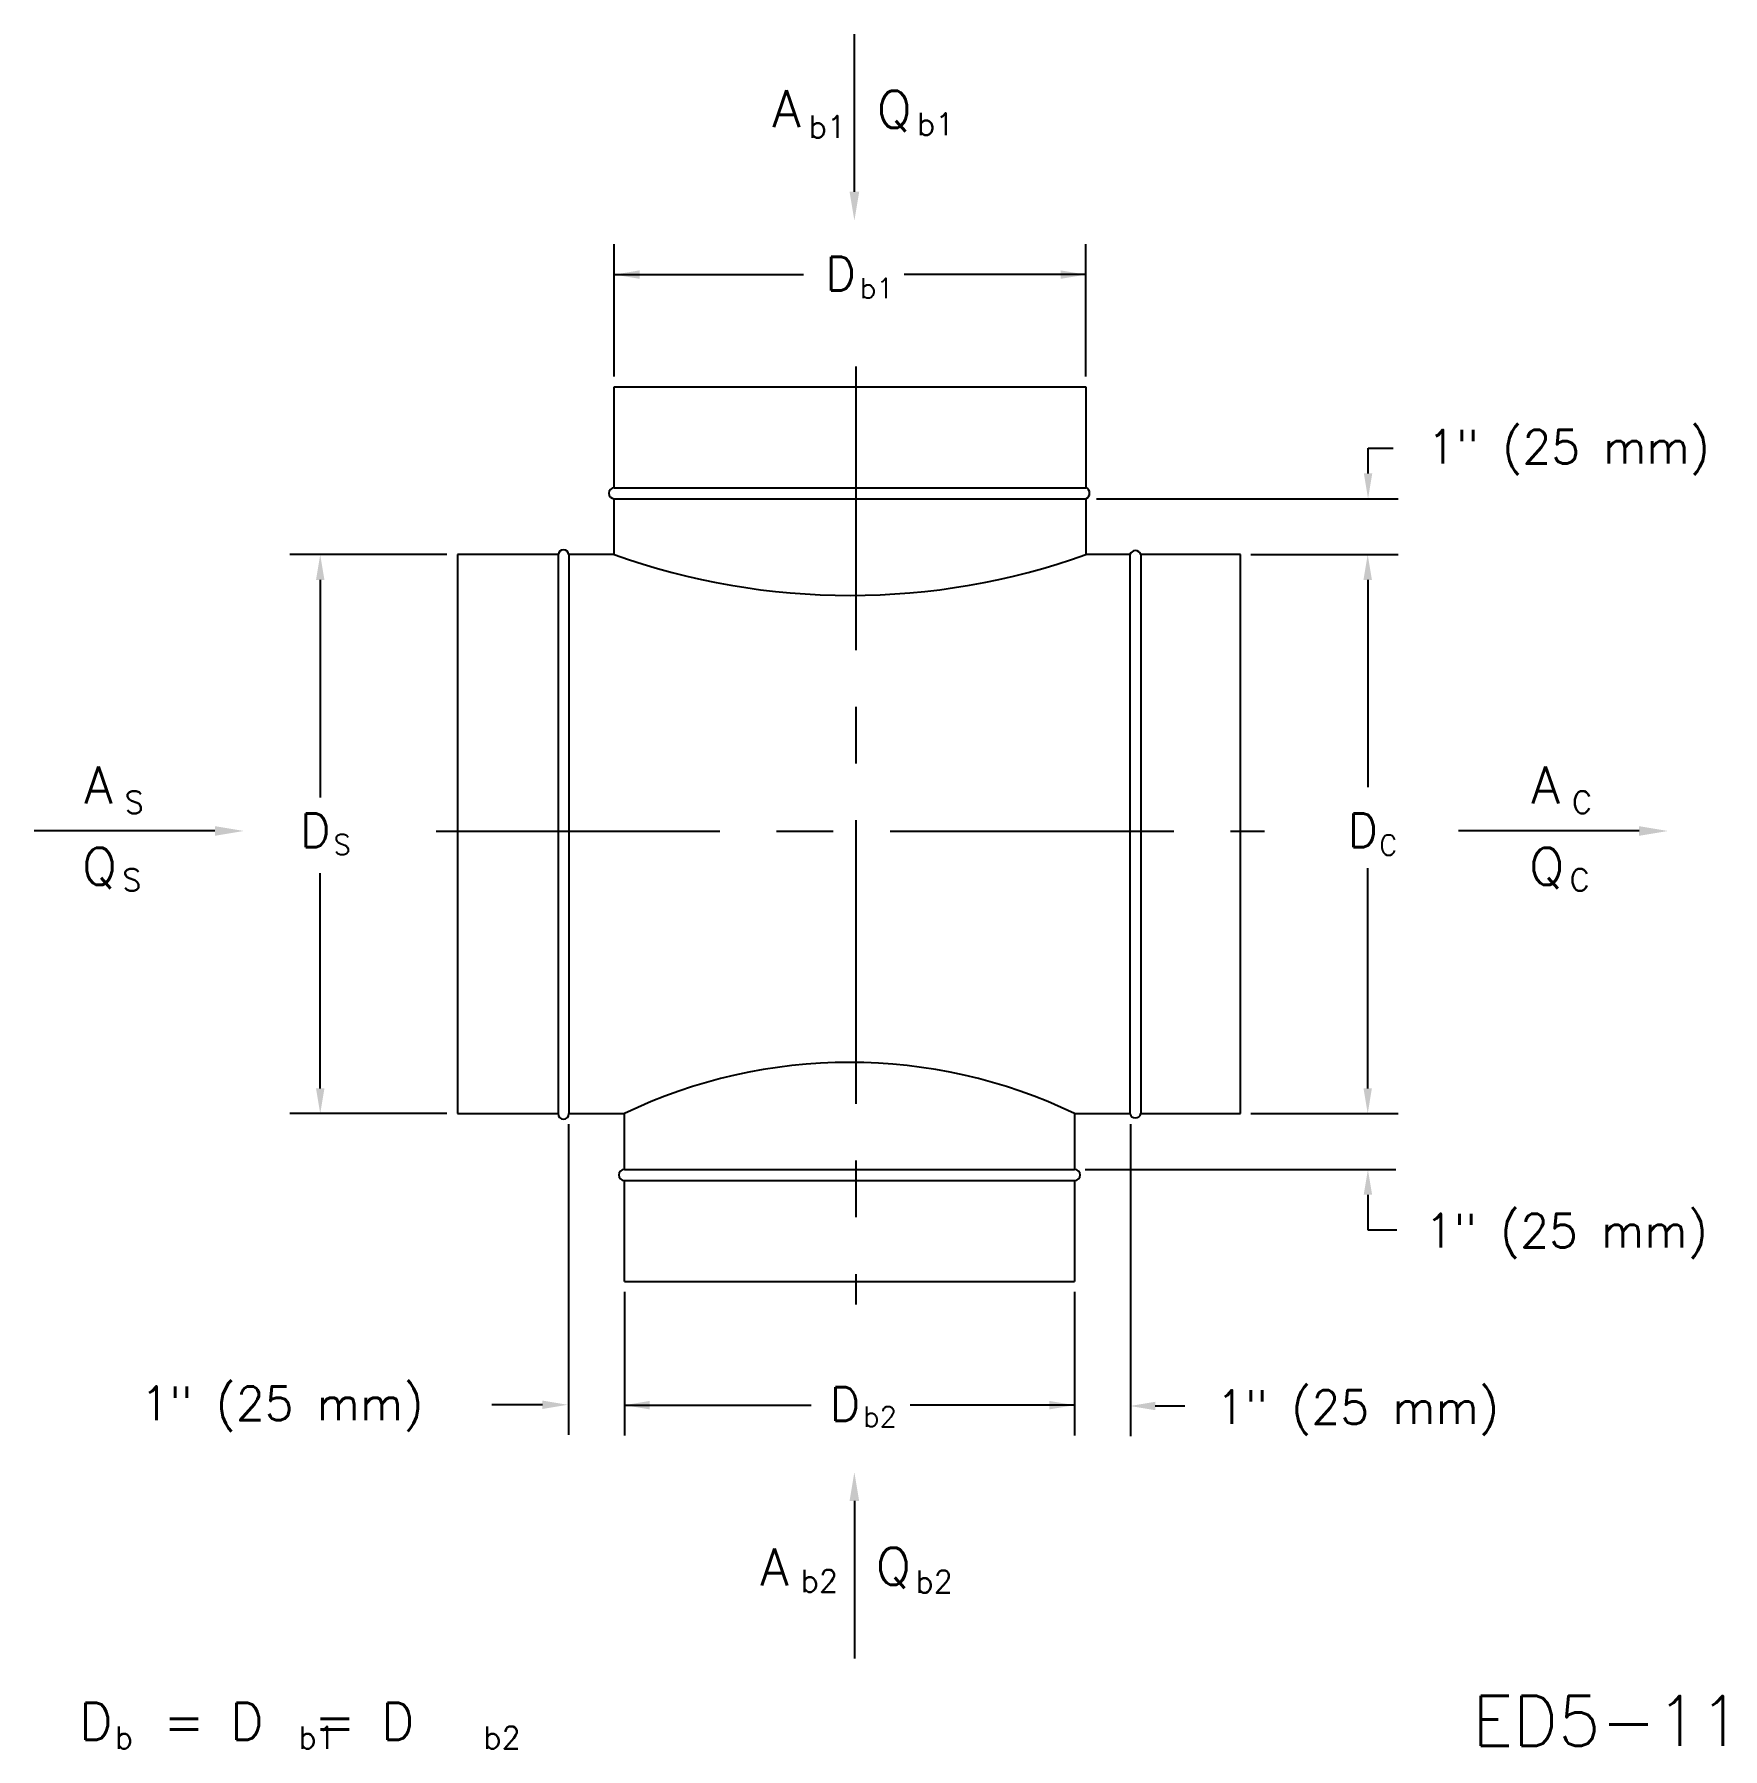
# Model space of a CAD drawing. Extents: x 2.2 to 9.64, y 0.59 to 8.15.
import ezdxf

# ---------------------------------------------------------------- set-up
doc = ezdxf.new("R2010")
doc.units = 0
doc.header["$MEASUREMENT"] = 0
doc.linetypes.add('CENTER', pattern=[2, 1.25, -0.25, 0.25, -0.25])
doc.layers.get('0').update_dxf_attribs({"linetype": 'CONTINUOUS'})
for name, color, linetype in [('ALT', 7, 'CONTINUOUS'), ('CENTER', 7, 'CENTER'), ('NUMBER', 7, 'CONTINUOUS')]:
    doc.layers.add(name, color=color, linetype=linetype)
doc.styles.add('ROMANS', font='SIMPLEX')

msp = doc.modelspace()

# ---------------------------------------------------------------- linework, layer by layer
for p, q in [((5.8136, 7.455), (5.8136, 8.1493)), ((4.7557, 6.6416), (4.7557, 7.2237)), ((6.834, 6.6416), (6.834, 7.2237)), ((4.7557, 7.0901), (5.5891, 7.0901)), ((6.834, 7.0901), (6.0336, 7.0901)), ((4.7557, 6.5952), (6.834, 6.5952)), ((4.7557, 6.1506), (4.7557, 6.5952)), ((6.834, 6.5952), (6.834, 6.1506)), ((4.7557, 6.1506), (6.834, 6.1506)), ((4.7557, 5.856), (4.7557, 6.1024)), ((4.7557, 6.1024), (6.834, 6.1024)), ((6.834, 6.1024), (6.834, 5.856)), ((4.0182, 5.856), (3.3263, 5.856)), ((4.0646, 5.856), (4.0646, 3.3919)), ((4.5078, 5.856), (4.0646, 5.856)), ((4.5078, 5.856), (4.5078, 3.3919)), ((4.556, 5.856), (4.556, 3.3919)), ((4.7557, 5.856), (4.556, 5.856)), ((7.028, 5.856), (6.834, 5.856)), ((7.028, 5.856), (7.028, 3.3919)), ((7.5143, 5.856), (7.0761, 5.856)), ((7.0761, 5.856), (7.0761, 3.3919)), ((7.5143, 3.3919), (7.5143, 5.856)), ((7.5607, 5.856), (8.2091, 5.856)), ((7.5607, 5.856), (8.2091, 5.856)), ((3.46, 5.7446), (3.46, 4.7856)), ((8.0755, 5.7446), (8.0755, 4.8311)), ((2.9962, 4.6377), (2.2001, 4.6377)), ((9.2715, 4.6377), (8.4754, 4.6377)), ((8.0755, 3.5033), (8.0755, 4.4734)), ((3.46, 3.5033), (3.46, 4.4515)), ((4.0182, 3.3919), (3.3263, 3.3919)), ((4.0646, 3.3919), (4.5078, 3.3919)), ((4.556, 3.3919), (4.8001, 3.3919)), ((4.8001, 3.1455), (4.8001, 3.3919)), ((6.7842, 3.3919), (6.7842, 3.1455)), ((6.7842, 3.3919), (7.028, 3.3919)), ((7.0761, 3.3919), (7.5143, 3.3919)), ((7.5607, 3.3919), (8.2091, 3.3919)), ((4.8001, 3.1455), (6.7842, 3.1455)), ((4.8001, 2.6527), (4.8001, 3.0974)), ((4.8001, 3.0974), (6.7842, 3.0974)), ((6.7842, 3.0974), (6.7842, 2.6527)), ((4.8001, 2.6527), (6.7842, 2.6527)), ((4.8001, 2.6063), (4.8001, 1.9733)), ((6.7842, 2.6063), (6.7842, 1.9733)), ((4.8001, 2.107), (5.623, 2.107)), ((6.7842, 2.107), (6.0588, 2.107)), ((5.8136, 1.6847), (5.8136, 0.9903))]:
    msp.add_line(p, q)
for centre, radius, start, end in [((4.7558, 6.1265), 0.0241, 90.31749, 269.68251), ((6.8244, 6.1265), 0.0259, 291.62785, 68.37215), ((4.5319, 5.8522), 0.0244, 9.09074, 170.90926), ((5.7948, 8.7656), 3.0896, 250.34597, 289.65403), ((7.052, 5.8483), 0.0253, 17.69495, 162.30505), ((5.7921, 1.3256), 2.2922, 64.35402, 115.64598), ((4.5319, 3.3919), 0.0241, 180, 0), ((7.052, 3.3975), 0.0247, 192.91231, 347.08769), ((4.8001, 3.1215), 0.0241, 90, 270), ((6.7842, 3.1215), 0.0241, 270, 90)]:
    msp.add_arc(centre, radius, start, end)
for points in [[(5.8348, 7.455), (5.7924, 7.455), (5.8136, 7.3279)], [(4.867, 7.0715), (4.867, 7.1087), (4.7557, 7.0901)], [(6.7226, 7.0715), (6.7226, 7.1087), (6.834, 7.0901)], [(3.4785, 5.7446), (3.4414, 5.7446), (3.46, 5.856)], [(8.094, 5.7446), (8.0569, 5.7446), (8.0755, 5.856)], [(2.9962, 4.6589), (2.9962, 4.6165), (3.1233, 4.6377)], [(9.2715, 4.6589), (9.2715, 4.6165), (9.3985, 4.6377)], [(3.4785, 3.5033), (3.4414, 3.5033), (3.46, 3.3919)], [(8.094, 3.5033), (8.0569, 3.5033), (8.0755, 3.3919)], [(4.9115, 2.0884), (4.9115, 2.1255), (4.8001, 2.107)], [(6.6728, 2.0884), (6.6728, 2.1255), (6.7842, 2.107)], [(5.8348, 1.6847), (5.7924, 1.6847), (5.8136, 1.8117)]]:
    msp.add_solid(points)
at = {"layer": 'ALT'}
for p, q in [((8.0771, 6.2138), (8.0771, 6.3252)), ((8.0771, 6.3252), (8.1884, 6.3252)), ((6.8804, 6.1024), (8.21, 6.1024)), ((4.5537, 3.3455), (4.5537, 1.9756)), ((7.0306, 3.3455), (7.0306, 1.9703)), ((6.8306, 3.1455), (8.1996, 3.1455)), ((8.0764, 3.0342), (8.0764, 2.8793)), ((8.0764, 2.8793), (8.2045, 2.8793)), ((4.4391, 2.1087), (4.2163, 2.1087)), ((7.1394, 2.1033), (7.2703, 2.1033))]:
    msp.add_line(p, q, dxfattribs=at)
for points in [[(8.0956, 6.2138), (8.0585, 6.2138), (8.0771, 6.1024)], [(8.0579, 3.0342), (8.095, 3.0342), (8.0764, 3.1456)], [(4.4391, 2.1272), (4.4391, 2.0901), (4.5505, 2.1087)], [(7.1394, 2.0848), (7.1394, 2.1219), (7.028, 2.1033)]]:
    msp.add_solid(points, dxfattribs=at)
at = {"layer": 'CENTER'}
for p, q in [((5.8205, 6.685), (5.8205, 2.5511)), ((3.9708, 4.637), (7.6206, 4.637))]:
    msp.add_line(p, q, dxfattribs=at)

# ---------------------------------------------------------------- texts
at = {"style": 'ROMANS'}
for s, height, p in [('A', 0.1633, (5.4516, 7.7394)), ('Q', 0.1633, (5.9124, 7.7369)), ('b1', 0.09801, (5.6127, 7.6928)), ('b1', 0.09801, (6.09, 7.7044)), ('D', 0.1485, (5.6858, 7.0205)), ('b1', 0.0891, (5.8378, 6.9855)), ('A', 0.1633, (2.4195, 4.7589)), ('A', 0.1633, (8.7965, 4.7589)), ('S', 0.098, (2.5985, 4.7153)), ('C', 0.098, (8.9755, 4.7153)), ('D', 0.1485, (3.3715, 4.5667)), ('D', 0.1485, (7.9869, 4.567)), ('S', 0.0891, (3.5182, 4.5329)), ('C', 0.0891, (8.1256, 4.5308)), ('Q', 0.1633, (2.4102, 4.4002)), ('Q', 0.1633, (8.7872, 4.4002)), ('S', 0.098, (2.5882, 4.3736)), ('C', 0.098, (8.9651, 4.3736)), ('D', 0.1485, (5.7057, 2.0375)), ('b2', 0.0891, (5.852, 2.0119)), ('A', 0.1633, (5.3988, 1.3119)), ('Q', 0.1633, (5.9083, 1.3155)), ('b2', 0.09801, (5.5776, 1.2832)), ('b2', 0.09801, (6.0834, 1.2797)), ('D  = D  = D', 0.16335, (2.3977, 0.6313)), ('b', 0.098, (2.5557, 0.5927)), ('b1', 0.09801, (3.3645, 0.5927)), ('b2', 0.09801, (4.1794, 0.5927))]:
    msp.add_text(s, height=height, dxfattribs=at).set_placement(p)
at = {"layer": 'ALT', "style": 'ROMANS'}
for p in [(8.3368, 6.2571), (8.3272, 2.8022), (2.6683, 2.0407), (7.4075, 2.0239)]:
    msp.add_text('1" (25 mm)', height=0.1485, dxfattribs=at).set_placement(p)
at = {"layer": 'NUMBER', "style": 'ROMANS'}
msp.add_text('ED5-11', height=0.22, dxfattribs=at).set_placement((8.5366, 0.6057))

doc.saveas('drawing.dxf')
